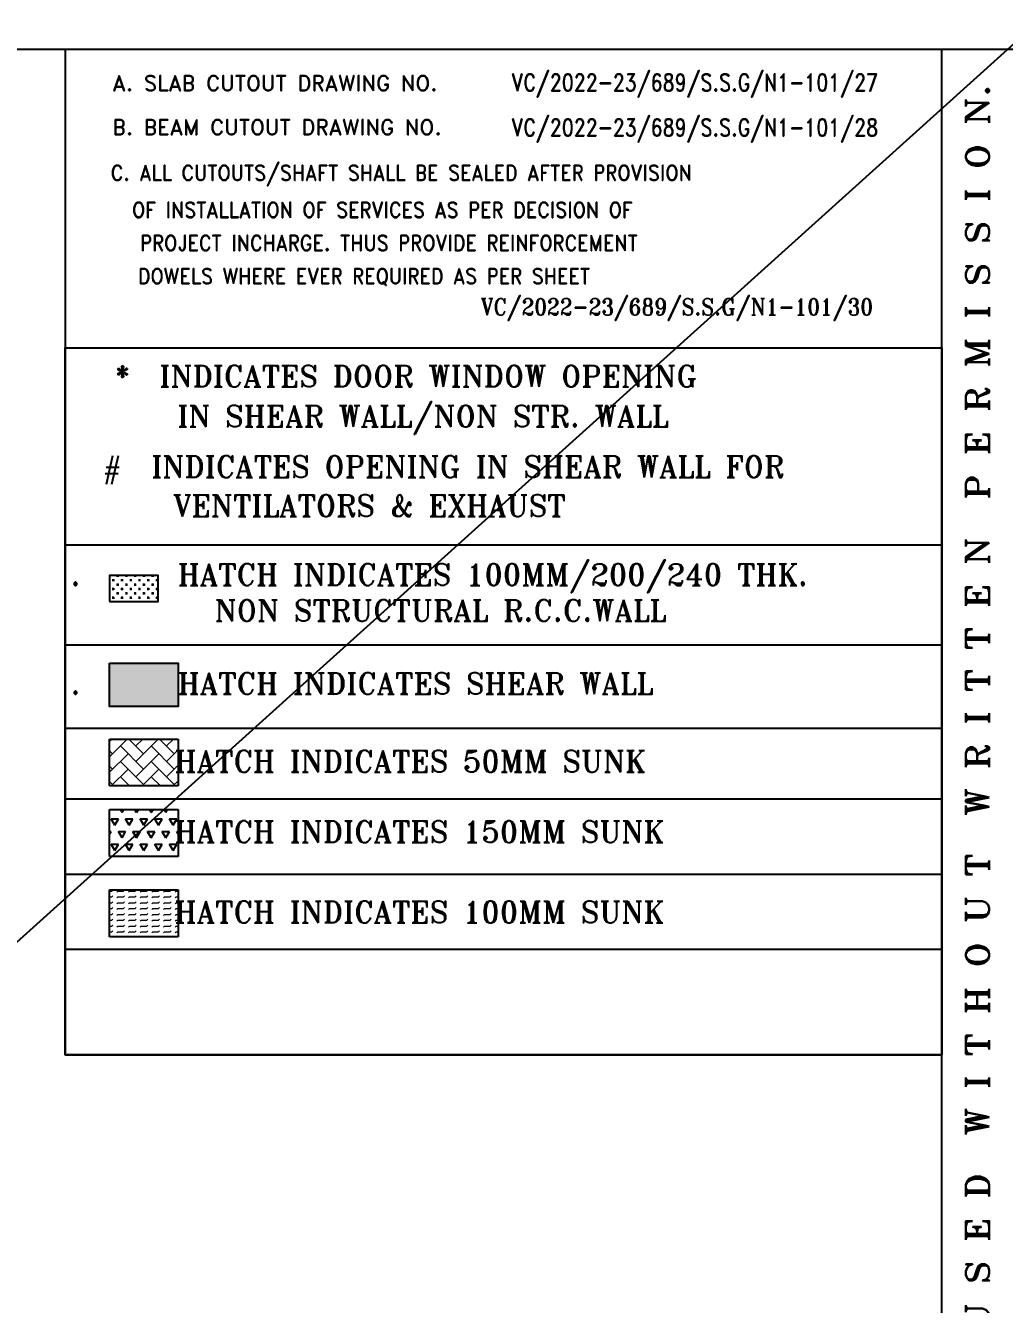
# Model space of a CAD drawing. Header units: millimetres. Extents: x 2061841 to 105821645, y -77612 to 48520811.
# Drawn here: x 105351897 to 105364475, y 48464958 to 48481392 of the extents above; entities that cross this region are included whole.
import ezdxf
from ezdxf.enums import TextEntityAlignment as Align

# ---------------------------------------------------------------- set-up
doc = ezdxf.new("R2010")
doc.units = ezdxf.units.MM
doc.header["$LTSCALE"] = 10
doc.header["$MEASUREMENT"] = 0
doc.linetypes.add('$0$HIDDEN', pattern=[0.375, 0.25, -0.125])
for name, color, linetype in [('AS-COLS', 2, 'Continuous'), ('BEAM', 4, 'Continuous'), ('BORDER', 5, 'Continuous'), ('LINE', 4, 'Continuous'), ('LOGO', 1, 'Continuous'), ('S-NON STR WALL', 1, 'Continuous'), ('S-OPENING', 6, 'Continuous'), ('S-Sunk', 8, 'Continuous'), ('SHEET-TEXT', 7, 'Continuous'), ('T', 2, 'Continuous')]:
    doc.layers.add(name, color=color, linetype=linetype)
for name, color, linetype, lineweight in [('S-Hatch Balcony', 8, 'Continuous', 5), ('S-STRCOL HATCH', 33, 'Continuous', 9), ('TEXT', 2, 'Continuous', 25)]:
    doc.layers.add(name, color=color, linetype=linetype, lineweight=lineweight)
doc.styles.add('RD', font='romand.shx', dxfattribs={"width": 0.9, "height": 225})
doc.styles.add('RT', font='romant.shx', dxfattribs={"height": 250})

# ---------------------------------------------------------------- blocks, each defined once
blk = doc.blocks.new('TOWER-A TYPICAL FLOOR FRAMING PLAN N')
at = {"layer": 'S-Hatch Balcony'}
h = blk.add_hatch(dxfattribs=at)
h.set_pattern_fill('AR-HBONE', color=6, scale=35, style=0)
h.set_pattern_definition([(45, (102956050.82, 49089269.25), (2e-14, 197.9899), [420, -140]), (135, (102956149.82, 49089368.25), (2e-14, 197.9899), [420, -140])])
h.paths.add_polyline_path([(102589976.8, 48570239), (102589976.8, 48569635.8), (102590855.7, 48569635.8), (102590855.7, 48570239)])
h = blk.add_hatch(dxfattribs=at)
h.set_pattern_fill('FLEX', color=8, scale=300, style=0)
h.set_pattern_definition([(0, (102271930.63, 48806045.37), (0, 75), [75, -75]), (45, (102272005.63, 48806045.37), (4e-15, 75), [18.75, -68.566017, 18.75, -106.066017])])
h.paths.add_polyline_path([(102589976.8, 48568302.1), (102589976.8, 48567698.9), (102590855.7, 48567698.9), (102590855.7, 48568302.1)])
at = {"layer": 'S-NON STR WALL'}
h = blk.add_hatch(dxfattribs=at)
h.set_pattern_fill('CROSS', color=3, scale=225)
h.set_pattern_definition([(0, (102411416.14, 48677946.336), (56.25, 56.25), [28.125, -84.375]), (90, (102411430.2, 48677932.274), (-56.25, 56.25), [28.125, -84.375])])
h.paths.add_polyline_path([(102589976.8, 48572005.8), (102590601.4, 48572005.8), (102590601.4, 48572338.7), (102589976.8, 48572338.7), (102589976.8, 48572005.8)])
at = {"layer": 'S-STRCOL HATCH'}
h = blk.add_hatch(color=256, dxfattribs=at)
h.dxf.hatch_style = 1
h.paths.add_polyline_path([(102590855.7, 48570655.9), (102590855.7, 48571213.5), (102589976.8, 48571213.5), (102589976.8, 48570655.9)])
at = {"layer": 'S-Sunk', "linetype": '$0$HIDDEN'}
h = blk.add_hatch(dxfattribs=at)
h.set_pattern_fill('TRIANG', color=8, scale=500, style=0)
h.set_pattern_definition([(60, (102660166.95, 48494173.24), (-93.75, 162.37976), [93.75, -93.75]), (120, (102660166.95, 48494173.24), (-187.5, 1e-07), [93.75, -93.75]), (0, (102660120.07, 48494254.43), (93.75, 162.37976), [93.75, -93.75])])
h.paths.add_polyline_path([(102589976.8, 48569333.8), (102589976.8, 48568730.6), (102590855.7, 48568730.6), (102590855.7, 48569333.8)])
at = {"layer": 'AS-COLS', "color": 6}
blk.add_line((102617648.5, 48593639), (102510387.1, 48496984.7), dxfattribs=at)
at = {"layer": 'BEAM', "linetype": 'Continuous', "ltscale": 100}
for p, q in [((102589976.8, 48570239, -101.1), (102590855.7, 48570239, 101.1)), ((102589976.8, 48569635.8, -101.1), (102589976.8, 48570239, -101.1)), ((102590855.7, 48570239, 101.1), (102590855.7, 48569635.8, 101.1)), ((102590855.7, 48569635.8, 101.1), (102589976.8, 48569635.8, -101.1)), ((102589976.8, 48569333.8, -101.1), (102590855.7, 48569333.8, 101.1)), ((102589976.8, 48568730.6, -101.1), (102589976.8, 48569333.8, -101.1)), ((102590855.7, 48569333.8, 101.1), (102590855.7, 48568730.6, 101.1)), ((102590855.7, 48568730.6, 101.1), (102589976.8, 48568730.6, -101.1)), ((102589976.8, 48568302.1, -101.1), (102590855.7, 48568302.1, 101.1)), ((102589976.8, 48567698.9, -101.1), (102589976.8, 48568302.1, -101.1)), ((102590855.7, 48568302.1, 101.1), (102590855.7, 48567698.9, 101.1)), ((102590855.7, 48567698.9, 101.1), (102589976.8, 48567698.9, -101.1))]:
    blk.add_line(p, q, dxfattribs=at)
at = {"layer": 'BEAM', "linetype": 'Continuous', "ltscale": 0.3, "elevation": 101.1}
for points in [[(102589403.3, 48572734.2), (102600669.9, 48572734.2)], [(102589403.3, 48571449.5), (102600669.9, 48571449.5)], [(102600669.9, 48570373.3), (102589403.3, 48570373.3)], [(102600669.9, 48569465), (102589403.3, 48569465)], [(102600669.9, 48568499.3), (102589403.3, 48568499.3)], [(102600669.9, 48567533.6), (102589403.3, 48567533.6)]]:
    blk.add_lwpolyline(points, dxfattribs=at)
at = {"layer": 'BORDER'}
blk.add_line((102600669.9, 48519700.5, 101.1), (102600669.9, 48579100.4, 101.1), dxfattribs=at)
at = {"layer": 'BORDER', "elevation": 101.1}
for points in [[(102529069.4, 48519700.4), (102613169.4, 48519700.4), (102613169.4, 48579100.4), (102529069.4, 48579100.4)], [(102589403.3, 48566182.6), (102600669.9, 48566182.6), (102600669.9, 48579100.4), (102589403.3, 48579100.4)], [(102589403.3, 48575267.7), (102600669.9, 48575267.7), (102600669.9, 48566182.6), (102589403.3, 48566182.6)]]:
    blk.add_lwpolyline(points, close=True, dxfattribs=at)
at = {"layer": 'LINE', "elevation": -101.1}
blk.add_lwpolyline([(102589976.8, 48571213.5), (102590855.7, 48571213.5), (102590855.7, 48570655.9), (102589976.8, 48570655.9)], close=True, dxfattribs=at)
at = {"layer": 'S-NON STR WALL', "color": 3, "elevation": -101.1}
blk.add_lwpolyline([(102589976.8, 48572005.8), (102590601.4, 48572005.8), (102590601.4, 48572338.7), (102589976.8, 48572338.7)], close=True, dxfattribs=at)
at = {"layer": 'LOGO', "style": 'RT'}
for s, p in [('*  INDICATES DOOR WINDOW OPENING ', (102590047.3, 48574762.6, 101.1)), ('IN SHEAR WALL/NON STR. WALL', (102590846, 48574248.6, 101.1)), (' #  INDICATES OPENING IN SHEAR WALL FOR  ', (102589694.5, 48573600.5, 101.1)), ('VENTILATORS & EXHAUST', (102590791.3, 48573099.3, 101.1)), ('.      HATCH INDICATES 100MM/200/240 THK.  ', (102589472.9, 48572213.7, 101.1)), ('NON STRUCTURAL R.C.C.WALL', (102591325, 48571751.6, 101.1)), ('.      HATCH INDICATES SHEAR WALL  ', (102589472.9, 48570814, 101.1)), ('       HATCH INDICATES 50MM SUNK', (102589368.6, 48569814.3, 303.4)), ('       HATCH INDICATES 150MM SUNK', (102589368.6, 48568909.2, 303.4)), ('       HATCH INDICATES 100MM SUNK', (102589368.6, 48567877.5, 303.4))]:
    blk.add_text(s, height=276.25, dxfattribs=at).set_placement(p)
at = {"layer": 'SHEET-TEXT', "color": 1, "style": 'RT', "width": 0.9}
blk.add_text('VC/2022-23/689/S.S.G/N1-101/30', height=212.5, dxfattribs=at).set_placement((102594744.7, 48575686.2, 113.7))
at = {"layer": 'T', "color": 1, "style": 'RD', "width": 0.8}
for s, p in [('VC/2022-23/689/S.S.G/N1-101/27', (102595138.4, 48578562.6, 113.7)), ('VC/2022-23/689/S.S.G/N1-101/28', (102595138.4, 48577985, 113.7))]:
    blk.add_text(s, height=225, dxfattribs=at).set_placement(p)
at = {"layer": 'T', "color": 4, "style": 'RD'}
for s, width, p in [('A. SLAB CUTOUT DRAWING NO.', 1.000798, (102590014.1, 48578566.4, 101.1)), ('B. BEAM CUTOUT DRAWING NO.', 1.000798, (102590014.1, 48578001.2, 101.1)), ('C. ALL CUTOUTS/SHAFT SHALL BE SEALED AFTER PROVISION ', 0.9, (102589989.9, 48577414.6, 101.1)), ('  OF INSTALLATION OF SERVICES AS PER DECISION OF  ', 0.9, (102590017.4, 48576938.3, 101.1)), (' PROJECT INCHARGE. THUS PROVIDE REINFORCEMENT  ', 0.9, (102590245.3, 48576513, 101.1)), (' DOWELS WHERE EVER REQUIRED AS PER SHEET ', 0.9, (102590217.3, 48576086.5, 101.1))]:
    blk.add_text(s, height=200, dxfattribs=dict(at, width=width)).set_placement(p)
at = {"layer": 'TEXT', "color": 1, "style": 'RT', "width": 0.939798}
blk.add_text('T H I S   D R A W I N G   I S   P R O P E R T Y   O F   V I N T E C H   C O N S U L T A N T S  A N D  S H A L L  N O T  B E  R E P R O D U C E D  O R  U S E D  W I T H O U T  W R I T T E N  P E R M I S S I O N.', height=299.999, rotation=90, dxfattribs=at).set_placement((102601279.1, 48519821.8, 101.1), (102601279.1, 48578652.9, 101.1), align=Align.FIT)

msp = doc.modelspace()

# ---------------------------------------------------------------- block references
at = {"layer": 'S-OPENING'}
msp.add_blockref('TOWER-A TYPICAL FLOOR FRAMING PLAN N', (2763000.3, -98014.7), dxfattribs=at)

doc.saveas('drawing.dxf')
